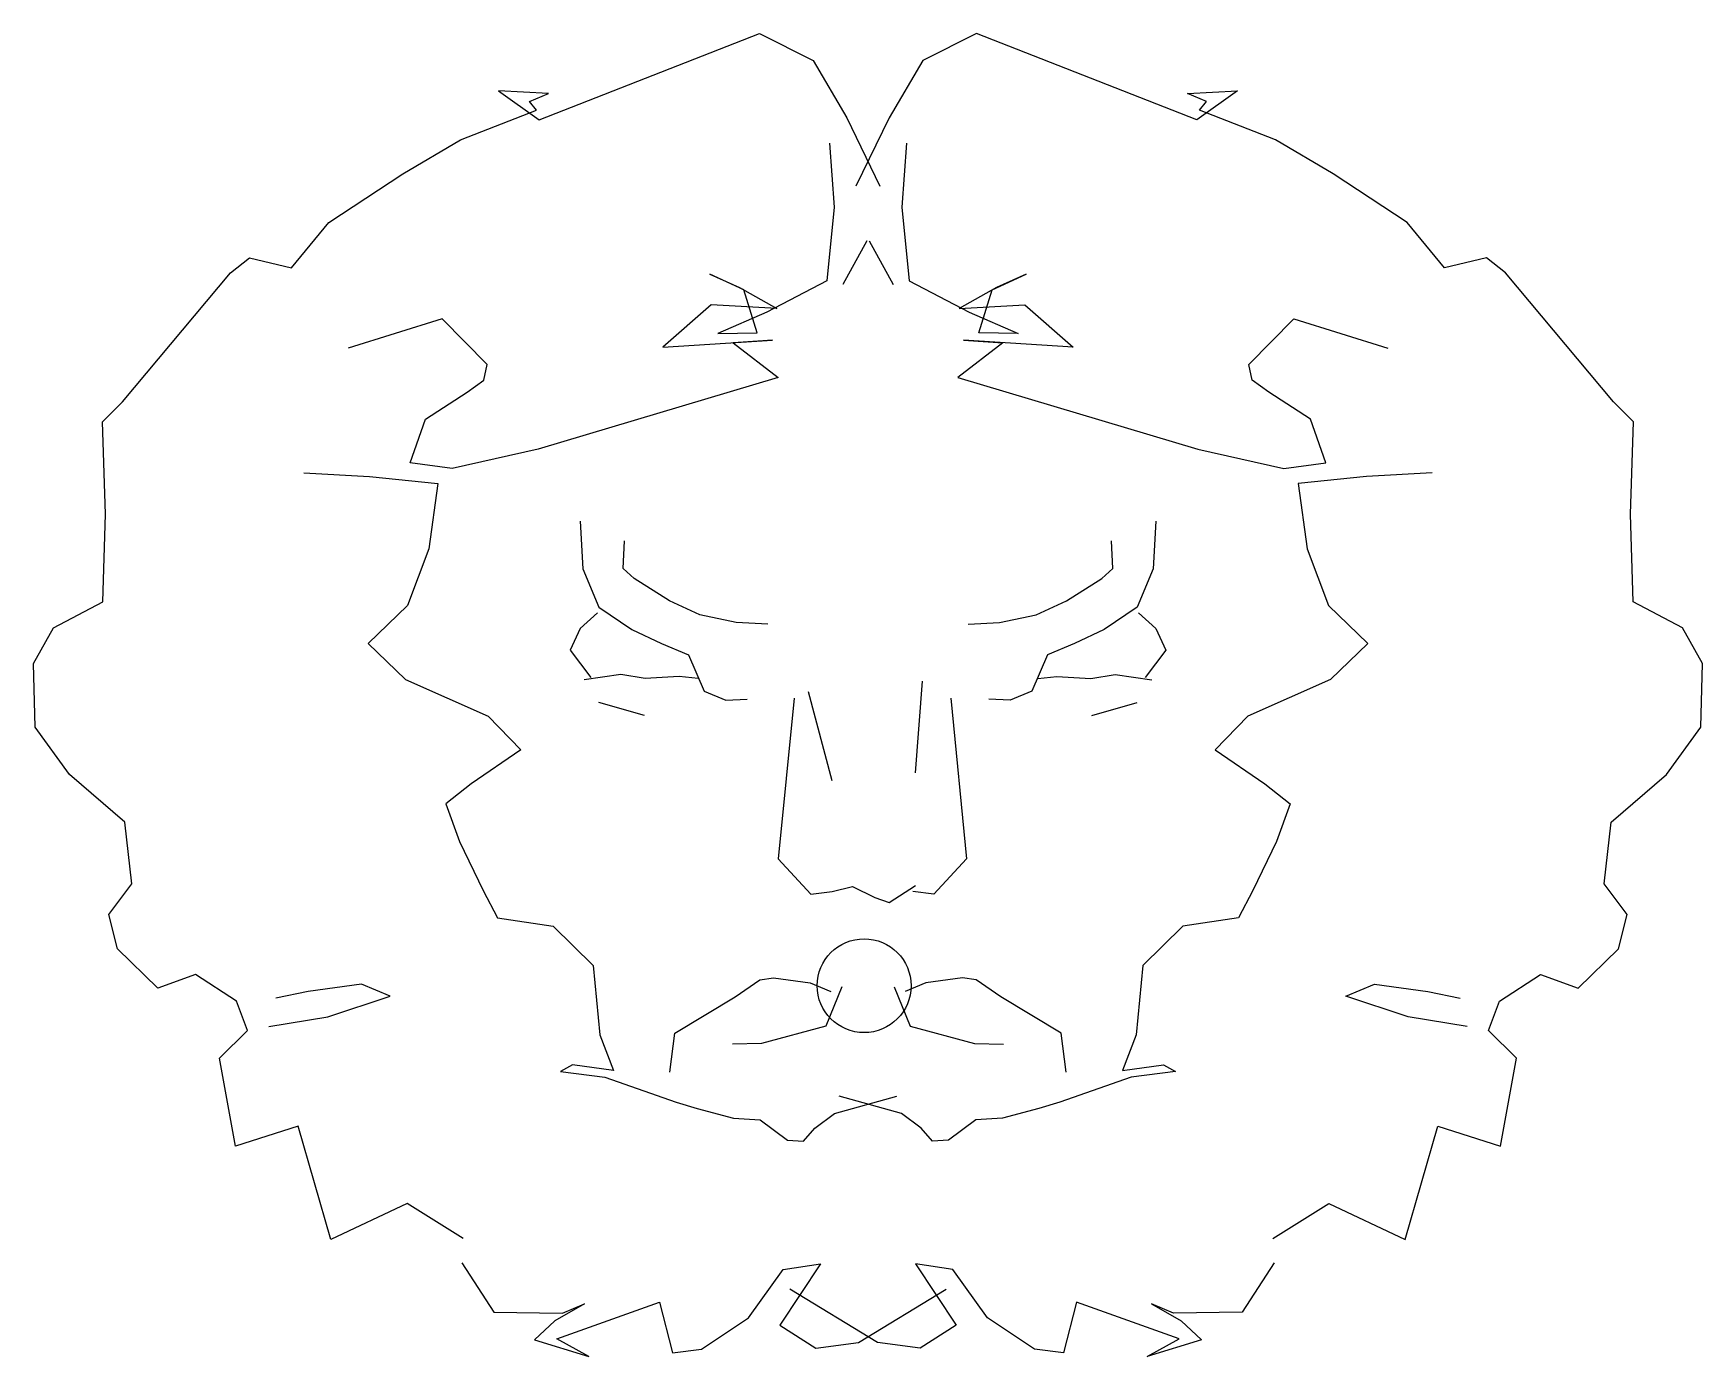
# Model space of a CAD drawing. Extents: x -7.975 to -7.176, y -3.544 to -2.91.
import ezdxf

# ---------------------------------------------------------------- set-up
doc = ezdxf.new("R2010")
doc.units = 0
doc.header["$MEASUREMENT"] = 0
doc.layers.add('COTA', color=1, linetype='CONTINUOUS')
doc.layers.add('P-PESSOA', color=2, linetype='CONTINUOUS')

msp = doc.modelspace()

# ---------------------------------------------------------------- linework, layer by layer
at = {"layer": 'COTA'}
msp.add_circle((-7.57755, -3.3663), 0.02248, dxfattribs=at)
at = {"layer": 'P-PESSOA'}
for p, q in [((-7.73323, -2.95131), (-7.6277, -2.9099)), ((-7.6277, -2.9099), (-7.60201, -2.92297)), ((-7.5237, -2.9099), (-7.5494, -2.92297)), ((-7.41818, -2.95131), (-7.5237, -2.9099)), ((-7.60201, -2.92297), (-7.58583, -2.95035)), ((-7.5494, -2.92297), (-7.56558, -2.95035)), ((-7.75272, -2.93751), (-7.73323, -2.95131)), ((-7.72879, -2.93866), (-7.75272, -2.93751)), ((-7.73779, -2.94252), (-7.72879, -2.93866)), ((-7.42261, -2.93866), (-7.39868, -2.93751)), ((-7.41362, -2.94252), (-7.42261, -2.93866)), ((-7.39868, -2.93751), (-7.41818, -2.95131)), ((-7.77083, -2.961), (-7.7345, -2.94678)), ((-7.7345, -2.94678), (-7.73779, -2.94252)), ((-7.4169, -2.94678), (-7.41362, -2.94252)), ((-7.38058, -2.961), (-7.4169, -2.94678)), ((-7.58583, -2.95035), (-7.56996, -2.98315)), ((-7.56558, -2.95035), (-7.58145, -2.98315)), ((-7.79857, -2.97716), (-7.77083, -2.961)), ((-7.59413, -2.96256), (-7.59191, -2.99312)), ((-7.55727, -2.96256), (-7.5595, -2.99312)), ((-7.35284, -2.97716), (-7.38058, -2.961)), ((-7.83396, -3.00049), (-7.79857, -2.97716)), ((-7.31744, -3.00049), (-7.35284, -2.97716)), ((-7.59191, -2.99312), (-7.59538, -3.02842)), ((-7.5595, -2.99312), (-7.55602, -3.02842)), ((-7.85188, -3.02228), (-7.83396, -3.00049)), ((-7.29952, -3.02228), (-7.31744, -3.00049)), ((-7.57632, -3.0093), (-7.5878, -3.03025)), ((-7.57508, -3.0093), (-7.5636, -3.03025)), ((-7.881, -3.0246), (-7.8719, -3.01751)), ((-7.8719, -3.01751), (-7.85188, -3.02228)), ((-7.27951, -3.01751), (-7.29952, -3.02228)), ((-7.27041, -3.0246), (-7.27951, -3.01751)), ((-7.93274, -3.08648), (-7.881, -3.0246)), ((-7.65145, -3.02529), (-7.63723, -3.03163)), ((-7.63522, -3.03274), (-7.65145, -3.02529)), ((-7.59538, -3.02842), (-7.62414, -3.04344)), ((-7.55602, -3.02842), (-7.52726, -3.04344)), ((-7.51619, -3.03274), (-7.49995, -3.02529)), ((-7.49995, -3.02529), (-7.51418, -3.03163)), ((-7.21866, -3.08648), (-7.27041, -3.0246)), ((-7.63723, -3.03163), (-7.61943, -3.04179)), ((-7.62879, -3.0534), (-7.63522, -3.03274)), ((-7.51418, -3.03163), (-7.53198, -3.04179)), ((-7.52261, -3.0534), (-7.51619, -3.03274)), ((-7.65084, -3.03999), (-7.6739, -3.06021)), ((-7.61943, -3.04179), (-7.65084, -3.03999)), ((-7.62414, -3.04344), (-7.64756, -3.05369)), ((-7.53198, -3.04179), (-7.50056, -3.03999)), ((-7.52726, -3.04344), (-7.50385, -3.05369)), ((-7.50056, -3.03999), (-7.47751, -3.06021)), ((-7.77974, -3.04672), (-7.82475, -3.0608)), ((-7.75817, -3.06861), (-7.77974, -3.04672)), ((-7.64756, -3.05369), (-7.62879, -3.0534)), ((-7.50385, -3.05369), (-7.52261, -3.0534)), ((-7.39324, -3.06861), (-7.37167, -3.04672)), ((-7.37167, -3.04672), (-7.32666, -3.0608)), ((-7.6739, -3.06021), (-7.62138, -3.0569)), ((-7.62138, -3.0569), (-7.64021, -3.05827)), ((-7.64021, -3.05827), (-7.61879, -3.0748)), ((-7.5112, -3.05827), (-7.53262, -3.0748)), ((-7.53002, -3.0569), (-7.5112, -3.05827)), ((-7.47751, -3.06021), (-7.53002, -3.0569)), ((-7.75969, -3.07613), (-7.75817, -3.06861)), ((-7.39172, -3.07613), (-7.39324, -3.06861)), ((-7.76762, -3.08183), (-7.75969, -3.07613)), ((-7.61879, -3.0748), (-7.73369, -3.10914)), ((-7.53262, -3.0748), (-7.41772, -3.10914)), ((-7.38378, -3.08183), (-7.39172, -3.07613)), ((-7.78757, -3.09482), (-7.76762, -3.08183)), ((-7.36383, -3.09482), (-7.38378, -3.08183)), ((-7.94235, -3.09607), (-7.93274, -3.08648)), ((-7.20906, -3.09607), (-7.21866, -3.08648)), ((-7.94091, -3.14035), (-7.94235, -3.09607)), ((-7.79493, -3.11577), (-7.78757, -3.09482)), ((-7.35647, -3.11577), (-7.36383, -3.09482)), ((-7.2105, -3.14035), (-7.20906, -3.09607)), ((-7.73369, -3.10914), (-7.7748, -3.11837)), ((-7.41772, -3.10914), (-7.37661, -3.11837)), ((-7.7748, -3.11837), (-7.79493, -3.11577)), ((-7.37661, -3.11837), (-7.35647, -3.11577)), ((-7.84593, -3.12045), (-7.81451, -3.12225)), ((-7.81451, -3.12225), (-7.78173, -3.12558)), ((-7.78173, -3.12558), (-7.78606, -3.15686)), ((-7.3369, -3.12225), (-7.36967, -3.12558)), ((-7.36967, -3.12558), (-7.36534, -3.15686)), ((-7.30548, -3.12045), (-7.3369, -3.12225)), ((-7.94223, -3.1823), (-7.94091, -3.14035)), ((-7.20917, -3.1823), (-7.2105, -3.14035)), ((-7.71355, -3.14369), (-7.71224, -3.16644)), ((-7.43786, -3.14369), (-7.43916, -3.16644)), ((-7.78606, -3.15686), (-7.79633, -3.18416)), ((-7.69304, -3.16642), (-7.69238, -3.15309)), ((-7.45837, -3.16642), (-7.45902, -3.15309)), ((-7.36534, -3.15686), (-7.35508, -3.18416)), ((-7.71224, -3.16644), (-7.70466, -3.18484)), ((-7.68769, -3.17119), (-7.69304, -3.16642)), ((-7.67078, -3.18181), (-7.68769, -3.17119)), ((-7.48063, -3.18181), (-7.46371, -3.17119)), ((-7.46371, -3.17119), (-7.45837, -3.16642)), ((-7.43916, -3.16644), (-7.44674, -3.18484)), ((-7.65626, -3.18858), (-7.67078, -3.18181)), ((-7.49515, -3.18858), (-7.48063, -3.18181)), ((-7.96577, -3.19472), (-7.94223, -3.1823)), ((-7.79633, -3.18416), (-7.81512, -3.20229)), ((-7.70533, -3.18761), (-7.71358, -3.19518)), ((-7.70466, -3.18484), (-7.68883, -3.19553)), ((-7.63877, -3.19227), (-7.65626, -3.18858)), ((-7.51264, -3.19227), (-7.49515, -3.18858)), ((-7.44674, -3.18484), (-7.46257, -3.19553)), ((-7.44607, -3.18761), (-7.43782, -3.19518)), ((-7.35508, -3.18416), (-7.33628, -3.20229)), ((-7.18564, -3.19472), (-7.20917, -3.1823)), ((-7.97545, -3.21192), (-7.96577, -3.19472)), ((-7.71358, -3.19518), (-7.71839, -3.20549)), ((-7.68883, -3.19553), (-7.67467, -3.20232)), ((-7.62365, -3.19296), (-7.63877, -3.19227)), ((-7.52776, -3.19296), (-7.51264, -3.19227)), ((-7.46257, -3.19553), (-7.47673, -3.20232)), ((-7.43782, -3.19518), (-7.43301, -3.20549)), ((-7.17595, -3.21192), (-7.18564, -3.19472)), ((-7.81512, -3.20229), (-7.79728, -3.21962)), ((-7.71839, -3.20549), (-7.7085, -3.21863)), ((-7.67467, -3.20232), (-7.66168, -3.20773)), ((-7.47673, -3.20232), (-7.48972, -3.20773)), ((-7.43301, -3.20549), (-7.4429, -3.21863)), ((-7.33628, -3.20229), (-7.35413, -3.21962)), ((-7.97467, -3.2424), (-7.97545, -3.21192)), ((-7.66168, -3.20773), (-7.65416, -3.22506)), ((-7.48972, -3.20773), (-7.49724, -3.22506)), ((-7.17674, -3.2424), (-7.17595, -3.21192)), ((-7.79728, -3.21962), (-7.7577, -3.23711)), ((-7.69411, -3.21721), (-7.71172, -3.21967)), ((-7.68241, -3.21907), (-7.69411, -3.21721)), ((-7.66616, -3.21814), (-7.68241, -3.21907)), ((-7.65704, -3.21906), (-7.66616, -3.21814)), ((-7.54973, -3.22033), (-7.55315, -3.26435)), ((-7.49436, -3.21906), (-7.48525, -3.21814)), ((-7.48525, -3.21814), (-7.469, -3.21907)), ((-7.469, -3.21907), (-7.4573, -3.21721)), ((-7.4573, -3.21721), (-7.43969, -3.21967)), ((-7.35413, -3.21962), (-7.3937, -3.23711)), ((-7.65416, -3.22506), (-7.64376, -3.22953)), ((-7.64376, -3.22953), (-7.63365, -3.22895)), ((-7.6111, -3.22843), (-7.6187, -3.30548)), ((-7.60433, -3.2253), (-7.59302, -3.26798)), ((-7.53607, -3.22843), (-7.52847, -3.30548)), ((-7.50764, -3.22953), (-7.51775, -3.22895)), ((-7.49724, -3.22506), (-7.50764, -3.22953)), ((-7.7577, -3.23711), (-7.74196, -3.25323)), ((-7.68283, -3.23685), (-7.70457, -3.23049)), ((-7.46857, -3.23685), (-7.44683, -3.23049)), ((-7.3937, -3.23711), (-7.40944, -3.25323)), ((-7.95822, -3.26508), (-7.97467, -3.2424)), ((-7.19319, -3.26508), (-7.17674, -3.2424)), ((-7.74196, -3.25323), (-7.76573, -3.26961)), ((-7.40944, -3.25323), (-7.38567, -3.26961)), ((-7.93163, -3.28798), (-7.95822, -3.26508)), ((-7.76573, -3.26961), (-7.77787, -3.27906)), ((-7.38567, -3.26961), (-7.37354, -3.27906)), ((-7.21977, -3.28798), (-7.19319, -3.26508)), ((-7.77787, -3.27906), (-7.7713, -3.29719)), ((-7.37354, -3.27906), (-7.3801, -3.29719)), ((-7.92826, -3.31752), (-7.93163, -3.28798)), ((-7.22315, -3.31752), (-7.21977, -3.28798)), ((-7.7713, -3.29719), (-7.75997, -3.32067)), ((-7.3801, -3.29719), (-7.39144, -3.32067)), ((-7.6187, -3.30548), (-7.60302, -3.3225)), ((-7.52847, -3.30548), (-7.54416, -3.3225)), ((-7.93924, -3.33211), (-7.92826, -3.31752)), ((-7.21216, -3.33211), (-7.22315, -3.31752)), ((-7.75997, -3.32067), (-7.75311, -3.33374)), ((-7.60302, -3.3225), (-7.59292, -3.32116)), ((-7.59292, -3.32116), (-7.58308, -3.31876)), ((-7.58308, -3.31876), (-7.57249, -3.324)), ((-7.57249, -3.324), (-7.56558, -3.32641)), ((-7.56558, -3.32641), (-7.55302, -3.31834)), ((-7.54416, -3.3225), (-7.55425, -3.32116)), ((-7.39144, -3.32067), (-7.39829, -3.33374)), ((-7.93512, -3.34865), (-7.93924, -3.33211)), ((-7.75311, -3.33374), (-7.72653, -3.33781)), ((-7.39829, -3.33374), (-7.42487, -3.33781)), ((-7.21629, -3.34865), (-7.21216, -3.33211)), ((-7.72653, -3.33781), (-7.70733, -3.35666)), ((-7.42487, -3.33781), (-7.44408, -3.35666)), ((-7.91591, -3.36751), (-7.93512, -3.34865)), ((-7.23549, -3.36751), (-7.21629, -3.34865)), ((-7.70733, -3.35666), (-7.70416, -3.38981)), ((-7.44408, -3.35666), (-7.44725, -3.38981)), ((-7.89778, -3.36094), (-7.91591, -3.36751)), ((-7.87822, -3.37366), (-7.89778, -3.36094)), ((-7.81834, -3.3655), (-7.84391, -3.36911)), ((-7.80454, -3.37137), (-7.81834, -3.3655)), ((-7.63925, -3.37155), (-7.62756, -3.36352)), ((-7.62756, -3.36352), (-7.62098, -3.36245)), ((-7.62098, -3.36245), (-7.60337, -3.36491)), ((-7.60337, -3.36491), (-7.59346, -3.3691)), ((-7.54804, -3.36491), (-7.55794, -3.3691)), ((-7.53043, -3.36245), (-7.54804, -3.36491)), ((-7.52384, -3.36352), (-7.53043, -3.36245)), ((-7.51215, -3.37155), (-7.52384, -3.36352)), ((-7.34686, -3.37137), (-7.33307, -3.3655)), ((-7.33307, -3.3655), (-7.3075, -3.36911)), ((-7.27318, -3.37366), (-7.25362, -3.36094)), ((-7.25362, -3.36094), (-7.23549, -3.36751)), ((-7.87287, -3.38773), (-7.87822, -3.37366)), ((-7.84391, -3.36911), (-7.8593, -3.37221)), ((-7.83446, -3.38124), (-7.80454, -3.37137)), ((-7.66816, -3.38909), (-7.63925, -3.37155)), ((-7.58826, -3.36687), (-7.59586, -3.38563)), ((-7.56314, -3.36687), (-7.55554, -3.38563)), ((-7.48324, -3.38909), (-7.51215, -3.37155)), ((-7.31695, -3.38124), (-7.34686, -3.37137)), ((-7.3075, -3.36911), (-7.2921, -3.37221)), ((-7.27853, -3.38773), (-7.27318, -3.37366)), ((-7.86262, -3.38578), (-7.83446, -3.38124)), ((-7.28879, -3.38578), (-7.31695, -3.38124)), ((-7.88632, -3.40109), (-7.87287, -3.38773)), ((-7.70416, -3.38981), (-7.69753, -3.40686)), ((-7.67068, -3.40778), (-7.66816, -3.38909)), ((-7.59586, -3.38563), (-7.62678, -3.394)), ((-7.55554, -3.38563), (-7.52463, -3.394)), ((-7.48072, -3.40778), (-7.48324, -3.38909)), ((-7.44725, -3.38981), (-7.45387, -3.40686)), ((-7.26508, -3.40109), (-7.27853, -3.38773)), ((-7.62678, -3.394), (-7.64056, -3.3943)), ((-7.52463, -3.394), (-7.51084, -3.3943)), ((-7.8786, -3.4432), (-7.88632, -3.40109)), ((-7.71721, -3.4042), (-7.72293, -3.4074)), ((-7.69753, -3.40686), (-7.71721, -3.4042)), ((-7.45387, -3.40686), (-7.4342, -3.4042)), ((-7.4342, -3.4042), (-7.42848, -3.4074)), ((-7.27281, -3.4432), (-7.26508, -3.40109)), ((-7.72293, -3.4074), (-7.7017, -3.41007)), ((-7.7017, -3.41007), (-7.66752, -3.42209)), ((-7.4497, -3.41007), (-7.48389, -3.42209)), ((-7.42848, -3.4074), (-7.4497, -3.41007)), ((-7.59175, -3.42753), (-7.56184, -3.41926)), ((-7.55966, -3.42753), (-7.58957, -3.41926)), ((-7.66752, -3.42209), (-7.65755, -3.4252)), ((-7.65755, -3.4252), (-7.64007, -3.42983)), ((-7.64007, -3.42983), (-7.62743, -3.43056)), ((-7.60121, -3.4346), (-7.59175, -3.42753)), ((-7.55019, -3.4346), (-7.55966, -3.42753)), ((-7.51134, -3.42983), (-7.52398, -3.43056)), ((-7.49385, -3.4252), (-7.51134, -3.42983)), ((-7.48389, -3.42209), (-7.49385, -3.4252)), ((-7.8487, -3.43368), (-7.8786, -3.4432)), ((-7.83297, -3.48785), (-7.8487, -3.43368)), ((-7.62743, -3.43056), (-7.61422, -3.44037)), ((-7.60664, -3.44081), (-7.60121, -3.4346)), ((-7.54476, -3.44081), (-7.55019, -3.4346)), ((-7.52398, -3.43056), (-7.53718, -3.44037)), ((-7.31843, -3.48785), (-7.3027, -3.43368)), ((-7.3027, -3.43368), (-7.27281, -3.4432)), ((-7.61422, -3.44037), (-7.60664, -3.44081)), ((-7.53718, -3.44037), (-7.54476, -3.44081)), ((-7.79649, -3.47074), (-7.83297, -3.48785)), ((-7.76955, -3.4875), (-7.79649, -3.47074)), ((-7.38185, -3.4875), (-7.35492, -3.47074)), ((-7.35492, -3.47074), (-7.31843, -3.48785)), ((-7.77021, -3.49906), (-7.75491, -3.52276)), ((-7.59842, -3.49961), (-7.61786, -3.52893)), ((-7.61633, -3.50221), (-7.59842, -3.49961)), ((-7.55298, -3.49961), (-7.53354, -3.52893)), ((-7.53508, -3.50221), (-7.55298, -3.49961)), ((-7.38119, -3.49906), (-7.39649, -3.52276)), ((-7.63288, -3.52553), (-7.61633, -3.50221)), ((-7.51852, -3.52553), (-7.53508, -3.50221)), ((-7.57111, -3.53725), (-7.61315, -3.51176)), ((-7.5803, -3.53725), (-7.53825, -3.51176)), ((-7.75491, -3.52276), (-7.72197, -3.52321)), ((-7.71156, -3.51873), (-7.72571, -3.52689)), ((-7.72476, -3.53547), (-7.67557, -3.51801)), ((-7.72197, -3.52321), (-7.71156, -3.51873)), ((-7.67557, -3.51801), (-7.66935, -3.54227)), ((-7.65548, -3.54054), (-7.63288, -3.52553)), ((-7.49592, -3.54054), (-7.51852, -3.52553)), ((-7.47584, -3.51801), (-7.48205, -3.54227)), ((-7.42665, -3.53547), (-7.47584, -3.51801)), ((-7.43984, -3.51873), (-7.4257, -3.52689)), ((-7.42944, -3.52321), (-7.43984, -3.51873)), ((-7.39649, -3.52276), (-7.42944, -3.52321)), ((-7.72571, -3.52689), (-7.73539, -3.53603)), ((-7.61786, -3.52893), (-7.60075, -3.54006)), ((-7.53354, -3.52893), (-7.55066, -3.54006)), ((-7.4257, -3.52689), (-7.41602, -3.53603)), ((-7.73539, -3.53603), (-7.7094, -3.54405)), ((-7.7094, -3.54405), (-7.72476, -3.53547)), ((-7.66935, -3.54227), (-7.65548, -3.54054)), ((-7.60075, -3.54006), (-7.5803, -3.53725)), ((-7.55066, -3.54006), (-7.57111, -3.53725)), ((-7.48205, -3.54227), (-7.49592, -3.54054)), ((-7.442, -3.54405), (-7.42665, -3.53547)), ((-7.41602, -3.53603), (-7.442, -3.54405))]:
    msp.add_line(p, q, dxfattribs=at)

doc.saveas('drawing.dxf')
